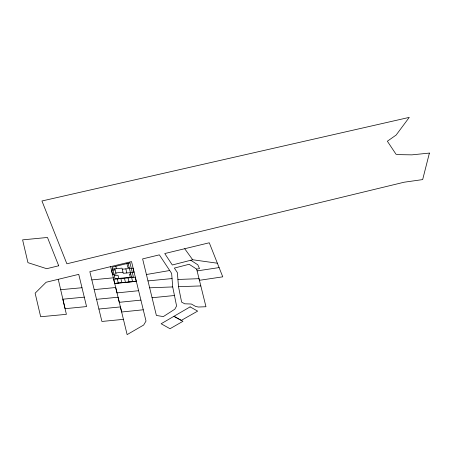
<?xml version="1.0" encoding="UTF-8"?>
<svg xmlns="http://www.w3.org/2000/svg" width="452" height="452" viewBox="0 0 452 452"><rect width="100%" height="100%" fill="white"/><g stroke="black" fill="none" stroke-linecap="round" stroke-linejoin="round"><path stroke-width="0.68" d="M177.924 279.477L199.021 278.664L205.965 306.733L198.366 307.027L195.671 306.462L191.326 304.015L184.755 303.806L181.625 302.122L178.489 286.664L177.387 272.646L174.359 268.076L189.151 264.284L196.66 269.126L199.428 280.308L222.757 276.827L209.282 242.775L164.748 253.549L172.319 264.996L192.676 259.753L217.372 263.217M98.903 309.038L120.413 306.919L127.131 334.616L143.657 325.033L146.007 321.056L131.532 261.584L89.841 271.675L101.909 321.462L123.43 319.349M196.66 269.126L199.496 268.607L197.812 264.793L190.778 260.262M146.42 274.517L169.715 270.511M197.1 270.901L219.101 267.59M138.623 290.704L117 292.902L115.689 287.512L94.185 289.613M140.911 300.111L119.288 302.32L118.051 297.218L96.542 299.326M143.261 309.784L121.65 312.004L110.627 266.64M114.718 283.483L136.334 281.302M152.075 297.744L174.455 295.506M112.672 269.03L121.995 268.132L123.255 273.313L134.007 272.273L133.007 268.166L122.255 269.206M129.153 267.437L127.882 267.561L126.916 263.595M115.085 269.895L111.497 270.239L112.497 274.353L116.085 274.002L114.819 268.821M115.819 272.929L122.995 272.24M114.271 275.601L118.006 275.245L118.78 278.421M130.752 274.014L129.481 274.132L130.255 277.313M91.835 279.895L113.339 277.816M147.973 280.907L172.048 278.562L171.636 273.42L159.358 254.855L142.617 258.906L156.386 315.456L163.33 316.592L174.811 309.208L176.591 306.004L172.704 286.924L172.048 278.562M84.281 297.15L62.862 299.19L66.393 314.338L40.663 316.745L35.132 293.19L46.144 282.246L78.744 274.353L86.564 306.575L65.077 308.682L58.257 279.313M60.664 289.698L81.976 287.732M149.652 287.805L172.704 286.924M178.489 286.664L200.818 285.935M184.704 248.724L192.676 259.753M128.148 263.296L131.526 277.189M131.622 277.551L132.622 281.658M125.837 268.855L126.837 272.963M128.04 277.895L129.04 282.003M124.453 278.24L125.453 282.347M120.87 278.59L121.87 282.698M115.825 266.279L116.407 268.669M117.283 278.935L118.283 283.042M429.4 153.081L422.665 179.591L404.094 182.224L66.873 263.804L41.946 200.982L409.258 117.384L396.133 135.058L387.358 141.222L396.02 154.234L397.963 154.618L411.896 154.855L429.4 153.081M190.111 306.88L161.138 323.756L170.014 328.728L182.947 321.304L173.997 316.338L181.292 320.395L197.654 311.117L190.111 306.88M58.709 265.782L46.68 268.697L27.956 262.663L22.6 239.865L47.471 237.464L58.709 265.782M129.95 262.861L112.215 267.155L115.045 278.782L133.391 277.008L129.95 262.861M135.21 277.2L113.695 279.279L114.695 283.387L136.21 281.313L135.21 277.2"/></g></svg>
